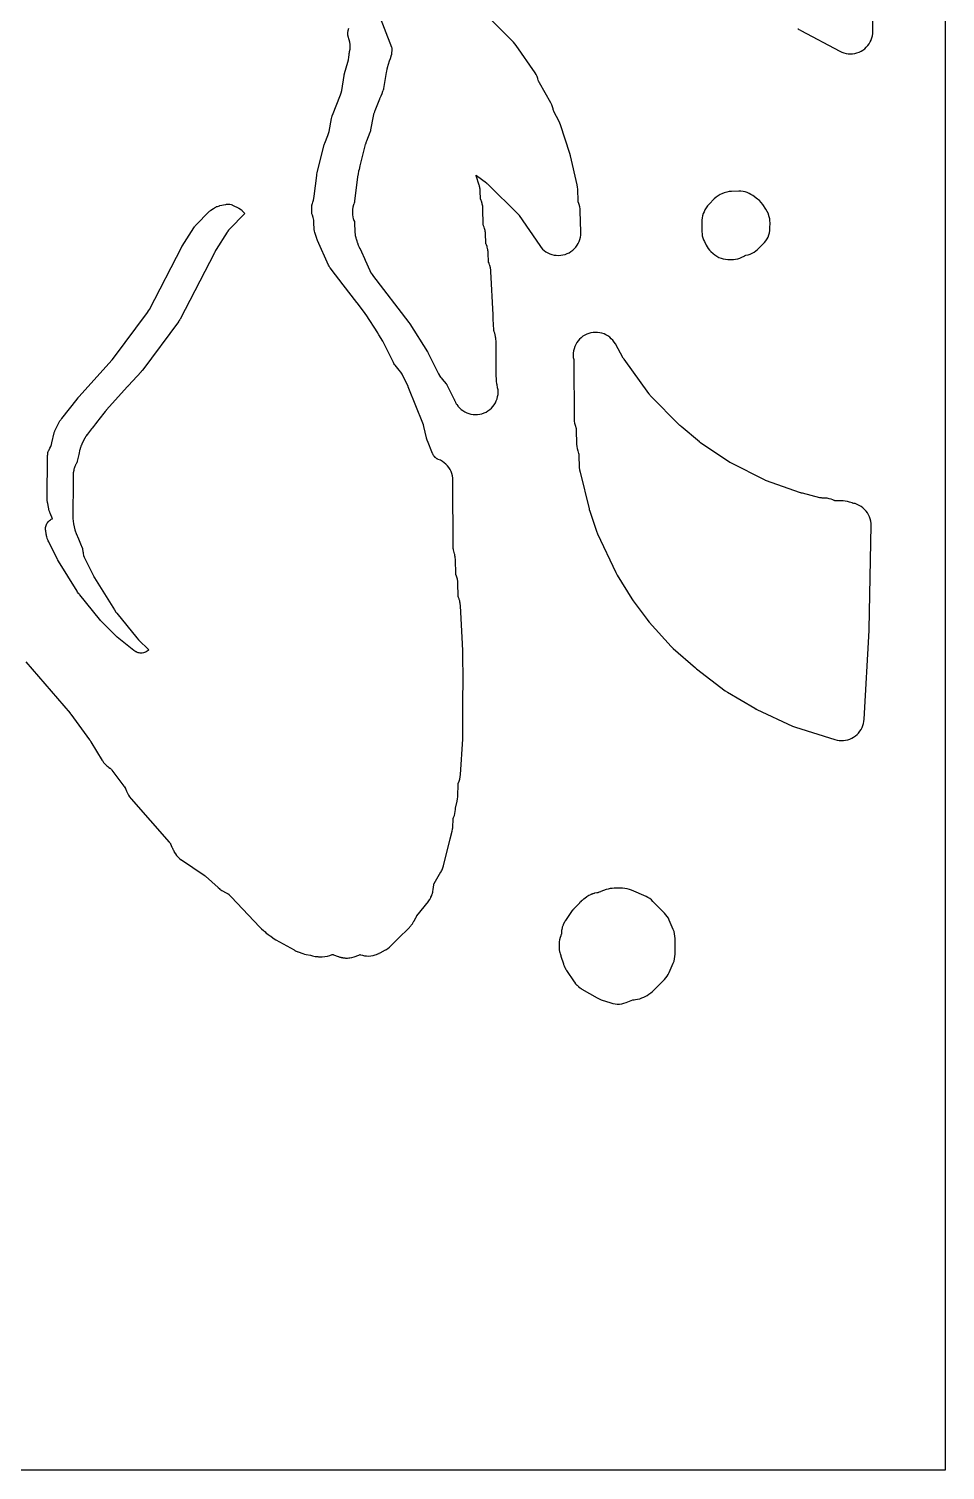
# Model space of a CAD drawing. Header units: millimetres. Extents: x 0 to 300, y 0 to 300.
# Drawn here: x 198.3 to 299.9, y 0 to 159.8 of the extents above; entities that cross this region are included whole.
import ezdxf

# ---------------------------------------------------------------- set-up
doc = ezdxf.new("R2010")
doc.units = ezdxf.units.MM
doc.layers.add('CUT', color=7, linetype='CONTINUOUS')

msp = doc.modelspace()

# ---------------------------------------------------------------- linework, layer by layer
at = {"layer": 'CUT'}
for points in [[(299.91, 299.94), (299.91, 0.06), (299.91, 0.05), (299.91, 0.02), (299.91, 0.01), (299.9, 0), (299.89, 0), (299.86, 0), (299.85, 0), (0.06, 0), (0.05, 0), (0.02, 0), (0.01, 0), (0.01, 0.01), (0, 0.01), (0, 0.02), (0, 0.05), (0, 0.06), (0, 299.94)], [(283.59, 159.8), (283.6, 159.79), (283.61, 159.78), (283.7, 159.72), (283.86, 159.63), (283.92, 159.59), (288.23, 157.3), (288.45, 157.2), (288.68, 157.12), (288.92, 157.06), (289.16, 157.02), (289.4, 157.01), (289.65, 157.02), (289.89, 157.06), (290.13, 157.12), (290.36, 157.2), (290.58, 157.31), (290.79, 157.43), (290.99, 157.58), (291.17, 157.74), (291.17, 157.75), (291.33, 157.93), (291.33, 157.94), (291.48, 158.12), (291.48, 158.13), (291.61, 158.33), (291.61, 158.34), (291.71, 158.55), (291.71, 158.56), (291.79, 158.78), (291.79, 158.8), (291.85, 159.02), (291.85, 159.03), (291.89, 159.26), (291.89, 159.28), (291.9, 159.51), (291.9, 159.52), (291.9, 192.03)], [(237.1, 161.5), (238.55, 157.77), (238.58, 157.7), (238.58, 157.69), (238.58, 157.64), (238.57, 157.64), (238.56, 157.38), (238.54, 157.12), (238.54, 157.03), (238.54, 157.02), (238.54, 157.01), (238.53, 157), (238.53, 156.99), (238.53, 156.98), (238.52, 156.94), (238.52, 156.93), (238.52, 156.92), (238.5, 156.88), (238.5, 156.87), (238.38, 156.48), (238.29, 156.21), (238.17, 155.83), (238.05, 155.45), (238.05, 155.44), (238.05, 155.43), (238.02, 155.31), (237.97, 155.11), (237.97, 155.1), (237.97, 155.09), (237.94, 154.93), (237.65, 153.16), (237.65, 153.15), (237.65, 153.13), (237.64, 153.1), (237.64, 153.09), (237.63, 153.06), (237.62, 153.05), (237.57, 152.92), (237.55, 152.86), (237.45, 152.6), (237.34, 152.33), (237.22, 152.03), (237.2, 151.98), (236.69, 150.7), (236.69, 150.69), (236.66, 150.63), (236.63, 150.55), (236.55, 150.33), (236.55, 150.31), (236.55, 150.29), (236.5, 150.1), (236.22, 148.61), (236.21, 148.57), (236.21, 148.56), (236.2, 148.55), (236.19, 148.5), (236.19, 148.48), (236.19, 148.47), (236.19, 148.46), (236.18, 148.45), (236.18, 148.43), (236.18, 148.42), (236.17, 148.38), (236.16, 148.37), (236.16, 148.36), (236.14, 148.31), (235.76, 147.35), (235.73, 147.27), (235.65, 147.02), (235.63, 146.95), (235.04, 144.59), (234.94, 144.19), (234.89, 144.01), (234.82, 143.73), (234.82, 143.72), (234.76, 143.4), (234.44, 140.67), (234.44, 140.65), (234.44, 140.63), (234.43, 140.61), (234.43, 140.59), (234.42, 140.56), (234.42, 140.55), (234.41, 140.54), (234.41, 140.53), (234.41, 140.52), (234.4, 140.5), (234.39, 140.49), (234.34, 140.36), (234.33, 140.33), (234.33, 140.32), (234.33, 140.31), (234.32, 140.28), (234.31, 140.26), (234.25, 140.03), (234.25, 140.02), (234.25, 140), (234.24, 139.99), (234.24, 139.98), (234.24, 139.97), (234.21, 139.78), (234.21, 139.77), (234.2, 139.53), (234.2, 139.51), (234.2, 139.45), (234.2, 139.44), (234.21, 139.22), (234.22, 139.21), (234.22, 139.2), (234.22, 139.19), (234.22, 139.17), (234.22, 139.16), (234.22, 139.14), (234.24, 138.99), (234.26, 138.91), (234.3, 138.76), (234.33, 138.66), (234.37, 138.54), (234.42, 138.42), (234.42, 138.41), (234.43, 138.4), (234.43, 138.39), (234.43, 138.38), (234.43, 138.36), (234.43, 138.34), (234.43, 138.31), (234.47, 137.24), (234.49, 137), (234.5, 136.94), (234.51, 136.91), (234.52, 136.88), (234.52, 136.86), (234.54, 136.76), (234.57, 136.65), (234.57, 136.64), (234.57, 136.63), (234.58, 136.59), (234.6, 136.52), (234.68, 136.27), (234.74, 136.09), (234.75, 136.06), (234.76, 136.05), (234.85, 135.82), (234.96, 135.58), (235, 135.49), (235.01, 135.46), (235.19, 135.06), (235.53, 134.31), (235.6, 134.16), (236.13, 132.99), (236.13, 132.98), (236.26, 132.74), (236.26, 132.73), (236.42, 132.5), (236.43, 132.49), (240.45, 127.24), (240.55, 127.1), (240.56, 127.08), (242.53, 123.98), (242.55, 123.96), (242.57, 123.93), (242.6, 123.87), (242.61, 123.84), (243.64, 121.76), (243.71, 121.62), (243.72, 121.6), (243.73, 121.59), (243.73, 121.58), (243.75, 121.54), (243.87, 121.34), (243.87, 121.33), (244.02, 121.13), (244.04, 121.11), (244.06, 121.08), (244.16, 120.96), (244.58, 120.45), (244.59, 120.44), (244.6, 120.42), (244.62, 120.4), (244.63, 120.39), (244.65, 120.36), (244.65, 120.35), (244.66, 120.33), (244.67, 120.31), (245.47, 118.71), (245.5, 118.66), (245.51, 118.64), (245.53, 118.59), (245.55, 118.55), (245.62, 118.39), (245.63, 118.37), (245.72, 118.22), (245.74, 118.19), (245.75, 118.18), (245.75, 118.17), (245.76, 118.16), (245.89, 117.98), (245.9, 117.96), (246.06, 117.77), (246.24, 117.6), (246.44, 117.46), (246.65, 117.33), (246.87, 117.22), (247.1, 117.13), (247.34, 117.07), (247.58, 117.03), (247.83, 117.02), (248.07, 117.03), (248.32, 117.06), (248.56, 117.12), (248.79, 117.2), (249.01, 117.31), (249.22, 117.43), (249.42, 117.58), (249.61, 117.74), (249.77, 117.92), (249.92, 118.12), (250.05, 118.33), (250.15, 118.55), (250.24, 118.78), (250.3, 119.02), (250.34, 119.26), (250.35, 119.51), (250.34, 119.75), (250.3, 120), (250.3, 120.01), (250.24, 120.33), (250.22, 120.44), (250.21, 120.47), (250.17, 120.68), (250.17, 120.69), (250.17, 120.71), (250.16, 120.72), (250.16, 120.74), (250.16, 120.76), (250.16, 120.77), (250.16, 120.78), (250.16, 120.8), (250.16, 120.82), (250.16, 120.94), (250.16, 121.06), (250.15, 121.26), (250.14, 122.49), (250.12, 125.16), (250.12, 125.18), (250.11, 125.38), (250.11, 125.39), (250.11, 125.41), (250.1, 125.49), (250.09, 125.56), (250.08, 125.57), (250.08, 125.58), (250.08, 125.59), (250.07, 125.64), (250.05, 125.71), (250.03, 125.8), (250.03, 125.82), (250.03, 125.83), (250.02, 125.87), (249.97, 126.04), (249.93, 126.19), (249.91, 126.24), (249.9, 126.28), (249.89, 126.32), (249.89, 126.33), (249.89, 126.34), (249.88, 126.35), (249.88, 126.38), (249.88, 126.41), (249.87, 126.42), (249.87, 126.43), (249.87, 126.45), (249.87, 126.49), (249.87, 126.5), (249.87, 126.53), (249.87, 126.54), (249.87, 126.55), (249.86, 126.56), (249.86, 126.58), (249.86, 126.59), (249.85, 126.84), (249.84, 127.12), (249.82, 127.5), (249.79, 128.1), (249.56, 132.88), (249.55, 133.04), (249.5, 133.3), (249.43, 133.56), (249.41, 133.62), (249.4, 133.63), (249.36, 133.76), (249.31, 133.87), (249.3, 133.88), (249.3, 133.89), (249.3, 133.9), (249.3, 133.91), (249.29, 133.92), (249.29, 133.93), (249.28, 133.95), (249.28, 133.96), (249.28, 133.97), (249.28, 133.98), (249.28, 134), (249.28, 134.02), (249.25, 134.86), (249.25, 134.87), (249.25, 134.88), (249.25, 134.94), (249.25, 134.96), (249.24, 135.14), (249.23, 135.18), (249.22, 135.24), (249.22, 135.26), (249.21, 135.28), (249.2, 135.34), (249.19, 135.4), (249.13, 135.62), (249.13, 135.63), (249.12, 135.66), (249.06, 135.83), (249.03, 135.9), (249.02, 135.92), (249.01, 135.93), (249.01, 135.94), (249.01, 135.95), (249, 135.96), (249, 135.97), (249, 135.98), (248.99, 135.98), (248.99, 135.99), (248.99, 136), (248.99, 136.01), (248.99, 136.02), (248.99, 136.04), (248.99, 136.05), (248.99, 136.07), (248.99, 136.09), (248.98, 136.43), (248.97, 136.69), (248.97, 136.74), (248.96, 136.83), (248.96, 136.92), (248.96, 136.93), (248.96, 136.99), (248.96, 137), (248.95, 137.18), (248.94, 137.23), (248.94, 137.24), (248.94, 137.25), (248.93, 137.27), (248.92, 137.34), (248.92, 137.35), (248.91, 137.42), (248.88, 137.55), (248.85, 137.66), (248.79, 137.82), (248.77, 137.89), (248.72, 138.01), (248.71, 138.03), (248.71, 138.04), (248.7, 138.05), (248.7, 138.06), (248.7, 138.07), (248.7, 138.08), (248.7, 138.09), (248.7, 138.13), (248.7, 138.15), (248.7, 138.34), (248.67, 139.57), (248.66, 139.76), (248.66, 139.8), (248.66, 139.83), (248.66, 139.85), (248.66, 139.86), (248.66, 139.87), (248.66, 139.88), (248.65, 140.07), (248.65, 140.08), (248.64, 140.09), (248.64, 140.1), (248.64, 140.12), (248.64, 140.15), (248.63, 140.19), (248.62, 140.22), (248.62, 140.24), (248.6, 140.34), (248.6, 140.35), (248.6, 140.37), (248.59, 140.42), (248.51, 140.69), (248.47, 140.77), (248.46, 140.78), (248.46, 140.79), (248.46, 140.8), (248.44, 140.85), (248.43, 140.86), (248.43, 140.87), (248.42, 140.9), (248.42, 140.91), (248.41, 140.91), (248.41, 140.92), (248.41, 140.93), (248.41, 140.94), (248.41, 140.95), (248.41, 140.96), (248.37, 141.81), (248.37, 141.82), (248.35, 142.03), (248.35, 142.04), (248.34, 142.09), (248.34, 142.11), (248.33, 142.15), (248.32, 142.18), (248.31, 142.24), (248.31, 142.25), (248.3, 142.27), (248.29, 142.33), (248.28, 142.38), (248.26, 142.45), (248.25, 142.45), (248.25, 142.46), (247.92, 143.5), (247.92, 143.51), (247.92, 143.52), (247.91, 143.56), (247.92, 143.56), (247.94, 143.54), (249.05, 142.7), (249.1, 142.66), (249.16, 142.59), (252.61, 139.19), (252.63, 139.17), (252.64, 139.15), (252.67, 139.12), (252.69, 139.08), (254.97, 135.76), (255.11, 135.56), (255.28, 135.38), (255.46, 135.22), (255.66, 135.08), (255.87, 134.95), (256.09, 134.85), (256.32, 134.77), (256.56, 134.71), (256.8, 134.68), (257.05, 134.67), (257.29, 134.68), (257.53, 134.72), (257.77, 134.78), (258, 134.87), (258.22, 134.97), (258.43, 135.1), (258.62, 135.24), (258.8, 135.41), (258.97, 135.59), (259.11, 135.79), (259.24, 136), (259.34, 136.22), (259.42, 136.45), (259.48, 136.68), (259.52, 136.93), (259.53, 137.17), (259.53, 137.19), (259.53, 137.27), (259.46, 139.59), (259.44, 139.83), (259.4, 140.07), (259.33, 140.3), (259.25, 140.54), (259.24, 140.57), (259.22, 140.63), (259.22, 140.64), (259.22, 140.7), (259.18, 142.01), (259.16, 142.25), (259.12, 142.49), (258.39, 145.7), (258.39, 145.71), (258.32, 145.96), (257.26, 149.13), (257.19, 149.32), (257.11, 149.5), (256.52, 150.63), (256.51, 150.64), (256.51, 150.65), (256.51, 150.66), (256.49, 150.72), (256.48, 150.76), (256.47, 150.8), (256.45, 150.87), (256.44, 150.93), (256.38, 151.16), (256.29, 151.38), (256.19, 151.59), (254.93, 153.82), (254.92, 153.85), (254.9, 153.87), (254.86, 153.94), (254.85, 153.96), (254.85, 153.97), (254.85, 153.98), (254.84, 153.99), (254.83, 154.02), (254.81, 154.11), (254.77, 154.25), (254.76, 154.28), (254.68, 154.5), (254.57, 154.71), (254.45, 154.91), (252.34, 157.96), (252.2, 158.14), (252.05, 158.3), (247.82, 162.56)], [(197.99, 89.63), (202.9, 83.91), (202.91, 83.89), (202.93, 83.87), (202.94, 83.86), (202.95, 83.85), (202.97, 83.82), (205.07, 80.97), (205.09, 80.95), (205.12, 80.9), (205.22, 80.76), (206.47, 78.69), (206.48, 78.68), (206.62, 78.47), (206.78, 78.28), (206.79, 78.27), (206.96, 78.1), (206.98, 78.08), (207.09, 78), (207.13, 77.97), (207.15, 77.95), (207.16, 77.94), (207.19, 77.92), (207.21, 77.91), (207.3, 77.84), (207.32, 77.83), (207.33, 77.82), (207.43, 77.74), (207.44, 77.73), (207.45, 77.71), (207.46, 77.71), (207.49, 77.66), (207.52, 77.62), (208.87, 75.83), (208.89, 75.8), (208.91, 75.77), (208.93, 75.74), (209.04, 75.58), (209.04, 75.57), (209.05, 75.56), (209.05, 75.55), (209.08, 75.49), (209.16, 75.26), (209.25, 75.05), (209.36, 74.84), (209.37, 74.84), (209.37, 74.83), (209.49, 74.64), (209.51, 74.63), (209.51, 74.62), (209.63, 74.46), (209.66, 74.43), (213.88, 69.62), (213.92, 69.58), (213.92, 69.57), (213.96, 69.53), (213.98, 69.52), (213.98, 69.51), (213.99, 69.5), (214.01, 69.48), (214.01, 69.47), (214.02, 69.46), (214.03, 69.45), (214.03, 69.43), (214.2, 69.07), (214.21, 69.04), (214.25, 68.97), (214.31, 68.83), (214.33, 68.77), (214.35, 68.73), (214.43, 68.55), (214.45, 68.52), (214.47, 68.49), (214.56, 68.35), (214.57, 68.33), (214.7, 68.16), (214.71, 68.14), (214.85, 67.99), (214.86, 67.98), (214.87, 67.97), (214.9, 67.95), (215.04, 67.82), (215.23, 67.68), (215.26, 67.66), (217.77, 65.96), (217.87, 65.89), (217.9, 65.86), (219.31, 64.58), (219.51, 64.43), (219.52, 64.42), (219.74, 64.27), (220.21, 64), (220.34, 63.93), (220.37, 63.92), (220.4, 63.9), (220.42, 63.89), (220.44, 63.88), (220.45, 63.88), (220.46, 63.86), (220.47, 63.86), (220.48, 63.85), (220.49, 63.84), (220.5, 63.83), (220.53, 63.8), (220.61, 63.72), (220.68, 63.65), (220.79, 63.52), (223.89, 60.23), (224.14, 60), (224.36, 59.82), (224.47, 59.71), (224.48, 59.7), (224.63, 59.55), (224.64, 59.55), (224.81, 59.41), (224.82, 59.41), (225, 59.28), (225.14, 59.2), (225.15, 59.19), (225.36, 59.02), (225.53, 58.9), (225.71, 58.79), (227.73, 57.67), (227.74, 57.67), (227.77, 57.64), (227.87, 57.58), (227.89, 57.57), (228.14, 57.47), (228.18, 57.45), (228.69, 57.27), (228.88, 57.21), (229.07, 57.17), (229.56, 57.08), (229.57, 57.08), (229.79, 57.02), (230.08, 56.96), (230.22, 56.95), (230.33, 56.93), (230.36, 56.93), (230.37, 56.93), (230.43, 56.92), (230.64, 56.91), (230.86, 56.91), (231.14, 56.93), (231.42, 56.97), (231.69, 57.05), (231.97, 57.15), (231.99, 57.16), (232, 57.16), (232.02, 57.17), (232.03, 57.17), (232.04, 57.16), (232.07, 57.15), (232.11, 57.14), (232.63, 56.95), (232.64, 56.94), (232.79, 56.89), (232.86, 56.87), (232.87, 56.87), (232.88, 56.87), (232.89, 56.86), (232.9, 56.86), (232.94, 56.85), (233.1, 56.82), (233.12, 56.81), (233.33, 56.79), (233.34, 56.79), (233.35, 56.79), (233.36, 56.79), (233.42, 56.78), (233.61, 56.78), (233.67, 56.78), (233.79, 56.79), (233.85, 56.8), (233.88, 56.81), (233.9, 56.81), (233.91, 56.81), (234.15, 56.85), (234.38, 56.92), (234.92, 57.11), (234.98, 57.14), (235.01, 57.15), (235.03, 57.15), (235.04, 57.15), (235.09, 57.14), (235.32, 57.08), (235.55, 57.03), (235.78, 57.01), (236.02, 57), (236.26, 57.02), (236.49, 57.06), (236.72, 57.12), (236.73, 57.13), (236.87, 57.17), (236.94, 57.2), (236.95, 57.2), (237.01, 57.23), (237.16, 57.29), (237.18, 57.3), (237.27, 57.35), (237.87, 57.69), (237.9, 57.7), (238.11, 57.83), (238.3, 57.97), (238.47, 58.13), (239.24, 58.91), (240.52, 60.18), (240.56, 60.23), (240.68, 60.35), (240.73, 60.42), (240.77, 60.48), (240.82, 60.54), (240.85, 60.58), (240.88, 60.63), (240.91, 60.68), (240.94, 60.74), (241.01, 60.84), (241.01, 60.85), (241.04, 60.89), (241.26, 61.31), (241.29, 61.36), (241.31, 61.4), (241.32, 61.41), (241.33, 61.42), (241.34, 61.44), (241.34, 61.45), (241.35, 61.47), (242.62, 63.06), (242.63, 63.08), (242.77, 63.27), (242.77, 63.28), (242.89, 63.48), (242.9, 63.49), (242.91, 63.51), (242.99, 63.7), (243, 63.72), (243.02, 63.78), (243.07, 63.92), (243.07, 63.94), (243.09, 64.02), (243.1, 64.03), (243.1, 64.05), (243.13, 64.16), (243.16, 64.39), (243.21, 64.91), (243.21, 64.93), (243.21, 64.95), (243.22, 64.96), (243.22, 64.97), (243.23, 64.99), (243.25, 65.03), (243.25, 65.04), (244.02, 66.32), (244.03, 66.33), (244.08, 66.43), (244.14, 66.54), (244.14, 66.55), (244.24, 66.77), (244.31, 67.01), (245.05, 70), (245.26, 70.84), (245.26, 70.85), (245.3, 71.07), (245.3, 71.08), (245.3, 71.1), (245.31, 71.13), (245.31, 71.14), (245.32, 71.19), (245.33, 71.3), (245.33, 71.31), (245.38, 72.15), (245.38, 72.27), (245.39, 72.3), (245.4, 72.33), (245.4, 72.34), (245.4, 72.35), (245.41, 72.36), (245.5, 72.58), (245.56, 72.79), (245.6, 73.02), (245.63, 73.24), (245.64, 73.4), (245.82, 74.18), (245.86, 74.41), (245.88, 74.65), (245.89, 74.89), (245.89, 74.9), (245.9, 75.18), (245.9, 75.19), (245.9, 75.29), (245.91, 75.49), (245.93, 76.01), (245.93, 76.03), (245.93, 76.05), (245.93, 76.08), (245.93, 76.09), (245.93, 76.1), (245.93, 76.12), (245.93, 76.14), (245.94, 76.15), (245.96, 76.2), (246.03, 76.38), (246.1, 76.62), (246.16, 76.87), (246.19, 77.12), (246.19, 77.13), (246.43, 81.05), (246.43, 81.2), (246.43, 81.27), (246.43, 81.33), (246.44, 81.5), (246.44, 81.64), (246.44, 81.72), (246.44, 81.81), (246.45, 81.99), (246.45, 82.13), (246.45, 82.2), (246.45, 82.21), (246.45, 84.35), (246.47, 88.56), (246.47, 88.57), (246.47, 88.67), (246.47, 88.77), (246.45, 89.28), (246.45, 90.21), (246.45, 90.27), (246.45, 90.39), (246.43, 90.79), (246.43, 90.81), (246.43, 91.08), (246.43, 91.09), (246.42, 91.35), (246.4, 91.52), (246.39, 91.56), (246.39, 91.59), (246.39, 91.61), (246.19, 95.81), (246.16, 96.08), (246.15, 96.1), (246.12, 96.24), (246.11, 96.29), (246.1, 96.34), (246.1, 96.36), (246.04, 96.54), (246.02, 96.6), (246.02, 96.61), (245.99, 96.69), (245.97, 96.75), (245.96, 96.76), (245.96, 96.77), (245.93, 96.83), (245.93, 96.84), (245.93, 96.85), (245.93, 96.89), (245.93, 96.94), (245.9, 98.28), (245.88, 98.52), (245.84, 98.76), (245.78, 98.99), (245.7, 99.21), (245.68, 99.25), (245.66, 99.33), (245.66, 99.36), (245.61, 100.92), (245.61, 100.93), (245.61, 100.99), (245.6, 101.15), (245.6, 101.17), (245.59, 101.18), (245.59, 101.19), (245.59, 101.21), (245.59, 101.23), (245.59, 101.26), (245.57, 101.37), (245.56, 101.42), (245.56, 101.43), (245.55, 101.44), (245.55, 101.45), (245.54, 101.52), (245.52, 101.59), (245.45, 101.89), (245.41, 102.02), (245.41, 102.03), (245.39, 102.09), (245.39, 102.12), (245.38, 102.13), (245.38, 102.14), (245.38, 102.15), (245.38, 102.2), (245.38, 102.21), (245.34, 109.73), (245.33, 109.98), (245.29, 110.23), (245.22, 110.48), (245.14, 110.71), (245.02, 110.94), (244.89, 111.15), (244.74, 111.35), (244.56, 111.53), (244.37, 111.69), (244.17, 111.84), (243.95, 111.96), (243.72, 112.06), (243.66, 112.08), (243.6, 112.11), (243.59, 112.12), (243.57, 112.13), (243.5, 112.18), (243.41, 112.25), (243.39, 112.27), (243.38, 112.28), (243.29, 112.37), (243.28, 112.38), (243.27, 112.39), (243.26, 112.39), (243.25, 112.41), (243.23, 112.45), (243.2, 112.49), (243.16, 112.56), (243.15, 112.58), (243.14, 112.59), (243.12, 112.62), (243.11, 112.65), (243.1, 112.66), (243.08, 112.71), (242.52, 114.1), (242.5, 114.16), (242.49, 114.19), (242.42, 114.42), (242.42, 114.43), (242.13, 115.71), (242.08, 115.9), (242.01, 116.08), (240.47, 119.92), (240.39, 120.11), (240.37, 120.15), (239.7, 121.49), (239.56, 121.72), (239.4, 121.94), (238.93, 122.52), (238.92, 122.53), (238.88, 122.59), (238.81, 122.69), (238.74, 122.81), (237.7, 124.94), (237.56, 125.18), (237.12, 125.87), (237.12, 125.88), (237.11, 125.89), (237, 126.08), (235.71, 128.09), (235.71, 128.1), (235.69, 128.12), (235.53, 128.35), (235.53, 128.36), (234.71, 129.42), (234.69, 129.45), (233.17, 131.42), (231.84, 133.14), (231.76, 133.25), (231.75, 133.27), (231.74, 133.28), (231.73, 133.29), (231.72, 133.31), (231.71, 133.33), (231.65, 133.42), (231.63, 133.45), (231.63, 133.46), (231.62, 133.48), (231.56, 133.6), (230.32, 136.32), (230.28, 136.42), (230.26, 136.49), (230.24, 136.54), (230.24, 136.55), (230.03, 137.2), (229.98, 137.35), (229.98, 137.36), (229.98, 137.38), (229.97, 137.47), (229.97, 137.55), (229.94, 138.32), (229.91, 138.59), (229.86, 138.86), (229.77, 139.12), (229.77, 139.13), (229.75, 139.2), (229.74, 139.2), (229.72, 139.29), (229.72, 139.3), (229.72, 139.31), (229.72, 139.39), (229.71, 139.54), (229.71, 140.15), (229.72, 140.26), (229.71, 140.24), (229.73, 140.35), (229.76, 140.44), (229.8, 140.56), (229.88, 140.78), (229.94, 140.99), (229.97, 141.22), (230.25, 143.54), (230.25, 143.6), (230.27, 143.68), (230.29, 143.81), (231.08, 146.95), (231.09, 146.95), (231.1, 146.99), (231.1, 147.03), (231.14, 147.13), (231.47, 147.95), (231.55, 148.18), (231.61, 148.42), (231.88, 149.86), (231.91, 149.98), (231.93, 150.05), (231.95, 150.11), (231.97, 150.17), (231.97, 150.18), (231.99, 150.22), (232.87, 152.47), (232.95, 152.71), (233.01, 152.97), (233.28, 154.63), (233.3, 154.74), (233.31, 154.77), (233.33, 154.83), (233.33, 154.84), (233.71, 156.08), (233.78, 156.36), (233.81, 156.65), (233.83, 156.91), (233.85, 157.08), (233.86, 157.12), (233.86, 157.15), (233.89, 157.28), (233.94, 157.54), (233.96, 157.8), (233.95, 158.06), (233.92, 158.32), (233.85, 158.58), (233.74, 158.95), (233.73, 158.98), (233.72, 159.02), (233.71, 159.05), (233.7, 159.08), (233.7, 159.1), (233.7, 159.12), (233.69, 159.17), (233.69, 159.21), (233.69, 159.32), (233.69, 159.38), (233.7, 159.43), (233.7, 159.44), (233.72, 159.53), (233.74, 159.6), (233.81, 159.87)]]:
    msp.add_lwpolyline(points, dxfattribs=at)
for points in [[(276.43, 134.22), (276.67, 134.25), (276.91, 134.3), (277.14, 134.38), (277.37, 134.47), (277.63, 134.6), (277.7, 134.64), (277.72, 134.65), (277.75, 134.66), (277.81, 134.68), (277.83, 134.68), (278.06, 134.74), (278.29, 134.81), (278.51, 134.91), (278.72, 135.03), (278.92, 135.17), (279.1, 135.33), (279.71, 135.91), (279.88, 136.09), (280.04, 136.28), (280.17, 136.49), (280.28, 136.71), (280.37, 136.95), (280.43, 137.19), (280.47, 137.43), (280.49, 137.68), (280.5, 138.27), (280.49, 138.5), (280.46, 138.74), (280.41, 138.96), (280.34, 139.19), (280.31, 139.27), (280.19, 139.54), (280.03, 139.8), (279.68, 140.31), (279.51, 140.54), (279.32, 140.74), (279.1, 140.91), (278.57, 141.3), (278.38, 141.43), (278.17, 141.55), (277.95, 141.64), (277.73, 141.71), (277.5, 141.76), (277.26, 141.78), (277.03, 141.79), (276.23, 141.77), (275.95, 141.75), (275.69, 141.7), (275.42, 141.61), (275.17, 141.51), (274.97, 141.41), (274.74, 141.27), (274.52, 141.12), (274.32, 140.94), (273.75, 140.37), (273.57, 140.17), (273.42, 139.95), (273.28, 139.72), (273.18, 139.52), (273.09, 139.3), (273.01, 139.07), (272.96, 138.83), (272.93, 138.59), (272.92, 138.35), (272.94, 137.29), (272.96, 137.07), (272.99, 136.84), (273.05, 136.62), (273.12, 136.41), (273.22, 136.2), (273.42, 135.81), (273.52, 135.62), (273.65, 135.44), (273.79, 135.27), (273.95, 135.11), (274.2, 134.88), (274.39, 134.72), (274.61, 134.57), (274.83, 134.45), (275.07, 134.36), (275.31, 134.29), (275.57, 134.24), (275.82, 134.22), (276.18, 134.21)], [(200.93, 105.47), (200.96, 105.48), (200.7, 106.08), (200.66, 106.17), (200.64, 106.21), (200.62, 106.29), (200.6, 106.37), (200.42, 107.16), (200.4, 107.27), (200.39, 107.34), (200.38, 107.42), (200.38, 107.46), (200.37, 107.56), (200.41, 112.48), (200.41, 112.54), (200.42, 112.57), (200.42, 112.6), (200.42, 112.65), (200.42, 112.66), (200.45, 112.81), (200.45, 112.84), (200.47, 112.88), (200.48, 112.92), (200.52, 113.01), (200.53, 113.03), (200.67, 113.3), (200.76, 113.49), (200.83, 113.69), (200.89, 113.89), (201.14, 115.01), (201.14, 115.02), (201.17, 115.12), (201.2, 115.2), (201.21, 115.22), (201.25, 115.3), (201.25, 115.31), (201.7, 116.2), (201.74, 116.26), (201.77, 116.32), (201.86, 116.43), (201.86, 116.44), (201.93, 116.53), (201.96, 116.57), (201.98, 116.6), (203.67, 118.73), (203.76, 118.86), (203.79, 118.89), (203.79, 118.9), (203.81, 118.92), (203.83, 118.95), (203.86, 118.98), (207.57, 123.08), (207.73, 123.27), (211.49, 128.34), (211.6, 128.51), (211.7, 128.68), (215.28, 135.62), (215.3, 135.65), (215.3, 135.66), (215.33, 135.71), (216.62, 137.74), (216.69, 137.84), (216.72, 137.89), (216.77, 137.95), (216.87, 138.06), (218.29, 139.51), (218.32, 139.54), (218.37, 139.58), (218.44, 139.63), (218.45, 139.64), (218.51, 139.68), (218.81, 139.86), (218.93, 139.93), (218.99, 139.97), (219.05, 140.02), (219.07, 140.03), (219.11, 140.06), (219.15, 140.08), (219.23, 140.11), (219.45, 140.17), (219.48, 140.18), (219.5, 140.19), (220.12, 140.32), (220.18, 140.33), (220.23, 140.34), (220.29, 140.35), (220.42, 140.36), (220.44, 140.36), (220.48, 140.36), (220.57, 140.34), (220.62, 140.34), (220.75, 140.3), (220.77, 140.3), (220.87, 140.26), (220.9, 140.25), (220.98, 140.22), (221.52, 139.96), (221.61, 139.91), (221.62, 139.9), (221.79, 139.79), (221.8, 139.78), (221.81, 139.77), (221.9, 139.71), (221.92, 139.69), (221.95, 139.67), (221.95, 139.66), (222.28, 139.33), (222.28, 139.32), (222.29, 139.32), (222.29, 139.31), (222.25, 139.28), (222.21, 139.24), (222.16, 139.19), (222.14, 139.17), (222.08, 139.1), (222.06, 139.09), (222.04, 139.08), (220.81, 137.82), (220.75, 137.75), (220.71, 137.71), (220.68, 137.68), (220.66, 137.66), (220.65, 137.65), (220.48, 137.46), (220.4, 137.34), (220.39, 137.33), (220.38, 137.32), (220.33, 137.25), (219.1, 135.33), (219.04, 135.21), (219, 135.15), (218.97, 135.09), (218.96, 135.07), (218.95, 135.05), (218.95, 135.04), (218.94, 135.02), (218.91, 134.96), (215.11, 127.61), (215.08, 127.56), (215.05, 127.51), (215.04, 127.5), (215.04, 127.49), (215.03, 127.48), (215.02, 127.46), (215, 127.44), (214.99, 127.43), (214.99, 127.42), (214.98, 127.41), (214.97, 127.4), (214.95, 127.37), (214.93, 127.34), (214.91, 127.31), (210.96, 121.99), (210.93, 121.95), (210.92, 121.93), (210.91, 121.92), (210.89, 121.9), (210.88, 121.89), (210.87, 121.88), (210.85, 121.86), (210.83, 121.84), (210.79, 121.79), (210.79, 121.78), (210.77, 121.76), (209.39, 120.24), (209.32, 120.16), (209.29, 120.13), (209.28, 120.12), (206.91, 117.51), (206.9, 117.49), (206.79, 117.37), (206.79, 117.36), (206.09, 116.47), (205.99, 116.34), (205.71, 115.99), (205.5, 115.72), (205.34, 115.51), (205.29, 115.45), (204.83, 114.86), (204.81, 114.83), (204.73, 114.72), (204.72, 114.71), (204.7, 114.69), (204.68, 114.66), (204.67, 114.64), (204.67, 114.63), (204.62, 114.54), (204.59, 114.49), (204.58, 114.47), (204.56, 114.45), (204.55, 114.43), (204.55, 114.42), (204.22, 113.77), (204.21, 113.76), (204.12, 113.57), (204.11, 113.54), (204.11, 113.53), (204.11, 113.52), (204.1, 113.49), (204.09, 113.46), (204.08, 113.45), (204.05, 113.38), (204.02, 113.26), (204.01, 113.23), (204.01, 113.21), (204.01, 113.2), (204, 113.19), (204, 113.18), (203.87, 112.61), (203.84, 112.46), (203.8, 112.29), (203.7, 111.85), (203.7, 111.84), (203.7, 111.83), (203.69, 111.82), (203.68, 111.8), (203.68, 111.79), (203.68, 111.78), (203.67, 111.76), (203.67, 111.75), (203.66, 111.74), (203.64, 111.7), (203.53, 111.49), (203.52, 111.46), (203.5, 111.43), (203.49, 111.41), (203.46, 111.35), (203.43, 111.28), (203.35, 111.06), (203.33, 110.96), (203.32, 110.91), (203.3, 110.83), (203.28, 110.71), (203.28, 110.68), (203.27, 110.63), (203.26, 110.61), (203.26, 110.6), (203.26, 110.59), (203.26, 110.58), (203.26, 110.56), (203.25, 110.45), (203.25, 110.38), (203.25, 110.36), (203.25, 110.18), (203.24, 109.68), (203.24, 109.34), (203.21, 106.02), (203.21, 105.52), (203.23, 105.22), (203.28, 104.92), (203.44, 104.24), (203.5, 104.04), (203.53, 103.95), (203.57, 103.83), (203.83, 103.24), (204.07, 102.69), (204.26, 102.24), (204.27, 102.22), (204.28, 102.18), (204.29, 102.14), (204.29, 102.12), (204.32, 101.85), (204.34, 101.74), (204.35, 101.66), (204.35, 101.63), (204.4, 101.41), (204.44, 101.29), (204.46, 101.24), (204.48, 101.2), (204.57, 101), (205.49, 99.14), (205.52, 99.08), (205.54, 99.04), (205.6, 98.93), (207.81, 95.38), (207.99, 95.13), (208.1, 95), (210.31, 92.26), (210.49, 92.06), (211.62, 90.93), (211.55, 90.86), (211.45, 90.79), (211.35, 90.73), (211.25, 90.68), (211.14, 90.64), (211.03, 90.61), (210.91, 90.59), (210.8, 90.58), (210.68, 90.58), (210.56, 90.6), (210.45, 90.62), (210.34, 90.66), (210.23, 90.71), (210.19, 90.73), (210.08, 90.79), (209.98, 90.87), (208.13, 92.36), (208.03, 92.44), (207.98, 92.49), (207.86, 92.61), (206.28, 94.19), (206.19, 94.29), (206.15, 94.34), (203.97, 97.05), (203.93, 97.1), (203.88, 97.16), (203.74, 97.35), (203.69, 97.43), (201.6, 100.79), (201.55, 100.88), (201.53, 100.92), (201.5, 100.97), (201.43, 101.13), (200.56, 102.89), (200.54, 102.92), (200.54, 102.93), (200.49, 103.02), (200.47, 103.05), (200.46, 103.07), (200.39, 103.23), (200.37, 103.29), (200.36, 103.34), (200.32, 103.48), (200.29, 103.59), (200.29, 103.62), (200.29, 103.64), (200.28, 103.65), (200.25, 103.77), (200.24, 103.88), (200.22, 104.07), (200.2, 104.14), (200.18, 104.26), (200.18, 104.38), (200.19, 104.49), (200.21, 104.61), (200.24, 104.72), (200.28, 104.83), (200.33, 104.94), (200.39, 105.04), (200.46, 105.13), (200.54, 105.22), (200.63, 105.3), (200.72, 105.36), (200.82, 105.42)], [(265.31, 96.36), (266.88, 94.31), (266.94, 94.21), (267.11, 94.01), (269.55, 91.31), (269.75, 91.11), (272.22, 88.94), (272.35, 88.83), (275.52, 86.41), (275.78, 86.24), (278.82, 84.46), (278.96, 84.38), (278.98, 84.37), (279.04, 84.34), (283, 82.49), (283.31, 82.38), (287.69, 81), (287.92, 80.93), (288.16, 80.9), (288.4, 80.88), (288.64, 80.89), (288.87, 80.92), (289.11, 80.97), (289.33, 81.05), (289.55, 81.14), (289.76, 81.26), (289.96, 81.4), (290.14, 81.55), (290.31, 81.72), (290.46, 81.91), (290.59, 82.11), (290.7, 82.32), (290.8, 82.54), (290.86, 82.77), (290.91, 83.01), (290.94, 83.25), (291.47, 93.07), (291.47, 93.2), (291.47, 93.23), (291.7, 104.71), (291.69, 104.96), (291.66, 105.21), (291.6, 105.45), (291.52, 105.68), (291.42, 105.91), (291.3, 106.12), (291.15, 106.33), (290.98, 106.51), (290.8, 106.68), (290.6, 106.83), (290.39, 106.96), (290.17, 107.07), (289.93, 107.15), (289.8, 107.18), (289.69, 107.21), (289.68, 107.21), (289.67, 107.22), (289.65, 107.22), (289.64, 107.22), (289.59, 107.24), (289.32, 107.33), (289.08, 107.4), (288.84, 107.44), (288.59, 107.46), (287.77, 107.48), (287.69, 107.48), (287.68, 107.48), (287.66, 107.49), (287.63, 107.5), (287.6, 107.51), (287.47, 107.57), (287.26, 107.64), (287.05, 107.7), (286.84, 107.74), (286.62, 107.76), (286.27, 107.77), (286.21, 107.78), (286.14, 107.79), (286.05, 107.81), (286, 107.81), (284.08, 108.3), (283.99, 108.32), (283.9, 108.35), (283.86, 108.36), (280.01, 109.73), (279.94, 109.77), (276.16, 111.66), (276.05, 111.72), (276.03, 111.73), (272.8, 113.89), (272.71, 113.96), (272.68, 113.98), (272.66, 114), (270.65, 115.7), (270.63, 115.71), (270.52, 115.81), (270.51, 115.82), (267.22, 119.15), (267.17, 119.2), (267.15, 119.23), (267.13, 119.25), (267.13, 119.26), (267.09, 119.31), (267.07, 119.35), (264.33, 123.15), (264.3, 123.19), (264.25, 123.25), (264.23, 123.29), (263.35, 124.86), (263.22, 125.07), (263.07, 125.26), (262.9, 125.44), (262.72, 125.6), (262.52, 125.74), (262.31, 125.87), (262.09, 125.97), (261.85, 126.04), (261.61, 126.1), (261.37, 126.13), (261.13, 126.14), (260.88, 126.12), (260.64, 126.08), (260.4, 126.02), (260.17, 125.93), (259.96, 125.82), (259.75, 125.7), (259.55, 125.55), (259.37, 125.38), (259.21, 125.19), (259.07, 125), (258.95, 124.78), (258.85, 124.56), (258.77, 124.33), (258.71, 124.09), (258.68, 123.85), (258.67, 123.6), (258.69, 123.36), (258.73, 123.12), (258.74, 123.03), (258.75, 123), (258.75, 122.96), (258.75, 122.94), (258.79, 116.53), (258.8, 116.31), (258.83, 116.08), (258.89, 115.86), (258.99, 115.5), (259.02, 115.39), (259.02, 115.37), (259.02, 115.34), (259.05, 113.75), (259.07, 113.5), (259.11, 113.25), (259.18, 113.01), (259.28, 112.72), (259.28, 112.71), (259.29, 112.68), (259.3, 112.63), (259.3, 112.62), (259.3, 112.59), (259.3, 112.53), (259.35, 111.15), (259.38, 110.89), (259.43, 110.63), (260.45, 106.59), (260.46, 106.51), (260.52, 106.33), (261.27, 104.09), (261.38, 103.82), (263.4, 99.51), (263.52, 99.28), (263.55, 99.23), (265.16, 96.58)], [(259.25, 53.62), (259.26, 53.61), (259.27, 53.6), (259.44, 53.47), (259.45, 53.46), (259.54, 53.4), (259.63, 53.34), (259.65, 53.33), (261.33, 52.36), (261.34, 52.36), (261.55, 52.25), (261.78, 52.16), (262.84, 51.8), (263.07, 51.73), (263.32, 51.69), (263.56, 51.67), (263.81, 51.68), (264.06, 51.71), (264.3, 51.76), (264.53, 51.84), (265.29, 52.13), (265.3, 52.13), (265.32, 52.14), (265.33, 52.14), (265.35, 52.14), (265.4, 52.15), (265.43, 52.16), (265.45, 52.16), (265.58, 52.17), (265.82, 52.2), (266.06, 52.26), (266.3, 52.35), (266.52, 52.45), (266.86, 52.63), (267.07, 52.76), (267.27, 52.91), (267.46, 53.07), (268.79, 54.4), (268.94, 54.57), (269.09, 54.76), (269.21, 54.96), (269.31, 55.17), (269.76, 56.2), (269.85, 56.44), (269.92, 56.69), (269.96, 56.94), (269.97, 57.2), (269.97, 58.96), (269.96, 59.21), (269.92, 59.46), (269.86, 59.7), (269.77, 59.93), (269.33, 60.97), (269.23, 61.19), (269.11, 61.39), (268.96, 61.58), (268.8, 61.76), (267.51, 63.06), (267.34, 63.22), (267.16, 63.36), (266.96, 63.48), (266.75, 63.59), (265.15, 64.3), (264.91, 64.39), (264.66, 64.46), (264.4, 64.5), (264.14, 64.51), (263.2, 64.51), (262.98, 64.5), (262.76, 64.47), (262.55, 64.42), (262.34, 64.36), (261.74, 64.14), (261.72, 64.13), (261.56, 64.07), (261.46, 64.03), (261.45, 64.02), (261.44, 64.02), (261.43, 64.02), (261.34, 64), (261.32, 64), (261.29, 63.99), (261.08, 63.96), (261.05, 63.95), (261.04, 63.95), (261, 63.94), (260.98, 63.93), (260.95, 63.92), (260.85, 63.89), (260.81, 63.88), (260.78, 63.87), (260.77, 63.86), (260.72, 63.84), (260.67, 63.82), (260.62, 63.81), (260.58, 63.79), (260.4, 63.7), (260.2, 63.57), (260.16, 63.54), (260, 63.43), (259.86, 63.32), (259.83, 63.3), (259.81, 63.28), (259.78, 63.25), (259.74, 63.22), (259.73, 63.22), (259.71, 63.2), (259.67, 63.16), (259.57, 63.07), (259.56, 63.06), (259.55, 63.05), (259.39, 62.89), (259.36, 62.86), (259.35, 62.84), (259.32, 62.81), (259.22, 62.72), (258.81, 62.31), (258.78, 62.27), (258.77, 62.26), (258.75, 62.23), (258.74, 62.22), (258.73, 62.22), (258.73, 62.21), (258.72, 62.2), (258.7, 62.18), (258.67, 62.15), (258.65, 62.13), (258.64, 62.12), (258.64, 62.11), (258.62, 62.09), (258.57, 62.04), (258.42, 61.84), (257.81, 60.92), (257.79, 60.9), (257.73, 60.8), (257.72, 60.77), (257.71, 60.75), (257.69, 60.72), (257.68, 60.7), (257.67, 60.69), (257.66, 60.67), (257.65, 60.65), (257.55, 60.44), (257.55, 60.43), (257.46, 60.19), (257.46, 60.18), (257.4, 59.92), (257.39, 59.86), (257.37, 59.66), (257.37, 59.59), (257.36, 59.45), (257.36, 59.43), (257.36, 59.42), (257.36, 59.41), (257.35, 59.4), (257.34, 59.37), (257.32, 59.32), (257.31, 59.28), (257.3, 59.27), (257.29, 59.26), (257.29, 59.24), (257.22, 59.04), (257.16, 58.81), (257.13, 58.58), (257.12, 58.35), (257.12, 58.34), (257.12, 58.28), (257.12, 57.98), (257.13, 57.72), (257.17, 57.47), (257.19, 57.42), (257.24, 57.22), (257.25, 57.19), (257.26, 57.16), (257.27, 57.14), (257.29, 57.08), (257.3, 57.02), (257.32, 56.97), (257.59, 56.13), (257.59, 56.12), (257.6, 56.09), (257.61, 56.06), (257.67, 55.91), (257.69, 55.85), (257.7, 55.84), (257.71, 55.82), (257.74, 55.73), (257.75, 55.71), (257.79, 55.65), (257.82, 55.6), (257.82, 55.59), (257.83, 55.57), (257.86, 55.52), (257.9, 55.46), (257.92, 55.43), (257.93, 55.41), (258.8, 54.12), (258.81, 54.12), (258.81, 54.11), (258.94, 53.93), (259.09, 53.76), (259.1, 53.76)]]:
    msp.add_lwpolyline(points, close=True, dxfattribs=at)

doc.saveas('drawing.dxf')
